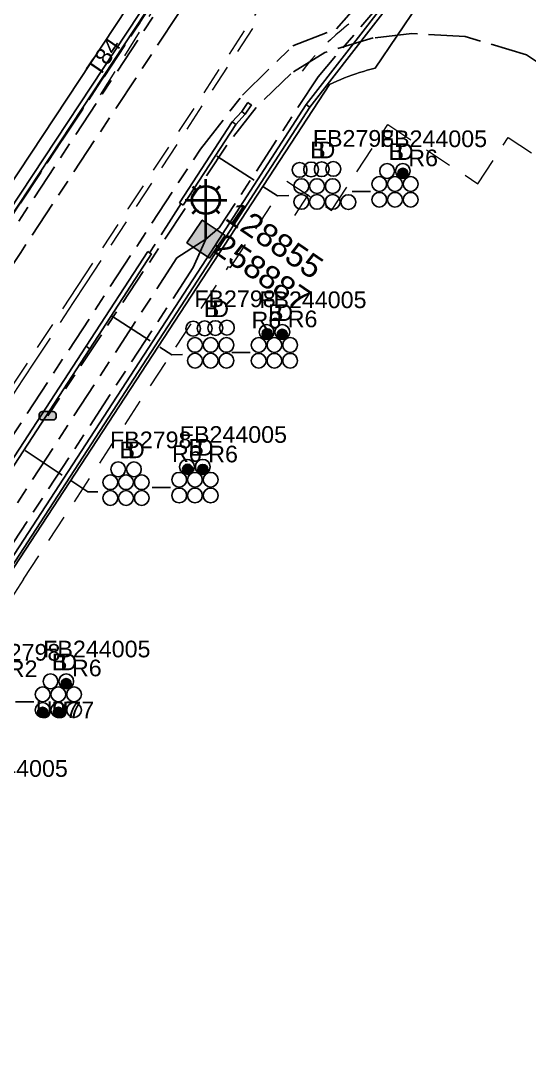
# Model space of a CAD drawing. Header units: metres. Extents: x 314728 to 315901, y 6265229 to 6266735.
# Drawn here: x 315190.5 to 315245.5, y 6265923.6 to 6266036.2 of the extents above; entities that cross this region are included whole.
import ezdxf
from ezdxf.enums import TextEntityAlignment as Align

# ---------------------------------------------------------------- set-up
doc = ezdxf.new("R2010")
doc.units = ezdxf.units.M
doc.linetypes.add('Cable Exist UG', pattern=[8.2, 4, -1.2, 1.8, -1.2])
doc.linetypes.add('Dash', pattern=[5, 3, -2])
doc.layers.get('0').update_dxf_attribs({"color": 6})
for name, color, linetype, lineweight in [('Cadastre Developer_SP_EXT', 250, 'Continuous', 5), ('Cadastre Land Parcels_SP_EXT', 250, 'Continuous', 5), ('Cadastre Roads_SP_EXT', 250, 'Continuous', 5)]:
    doc.layers.add(name, color=color, linetype=linetype, lineweight=lineweight)
for name, color, linetype in [('Duct_SP_EXT', 7, 'Continuous'), ('Equip_HV_EXT', 7, 'Continuous'), ('Equip_SP_SL_EXT', 7, 'Continuous'), ('Mains_HV_EXT', 7, 'Continuous'), ('Mains_LV_EXT', 7, 'Continuous'), ('Mains_SL_EXT', 7, 'Continuous'), ('Sub_SP_EXT', 7, 'Continuous'), ('SupportsUG_SP_LV_SL_EXT', 7, 'Continuous'), ('Trench_SP_EXT', 7, 'Continuous')]:
    doc.layers.add(name, color=color, linetype=linetype)
doc.styles.add('COLUMN_LABEL', font='arial.ttf')
doc.styles.add('iecARIAL', font='arial.ttf', dxfattribs={"height": 2})
doc.styles.add('POLE_LABEL', font='arial.ttf')
doc.styles.get("Standard").update_dxf_attribs({"font": 'arial.ttf'})

# ---------------------------------------------------------------- blocks, each defined once
blk = doc.blocks.new('*U146')
h = blk.add_hatch(color=256)
h.dxf.hatch_style = 1
h.paths.add_polyline_path([(3, 3), (0.24, 0), (3, -3)])
h.paths.add_polyline_path([(-3, -3), (-0.24, 0), (-3, 3)])
h.paths.add_polyline_path([(4.9, -3.68), (6.91, -3.68), (6.91, -3.37), (4.9, -3.37)], flags=9)
h.paths.add_polyline_path([(4.9, -3.48), (6.43, -3.48), (6.43, -3.17), (4.9, -3.17)], flags=9)
h.paths.add_polyline_path([(4.9, -3.28), (6.15, -3.28), (6.15, -2.97), (4.9, -2.97)], flags=9)
h.paths.add_polyline_path([(4.9, -3.08), (5.98, -3.08), (5.98, -2.77), (4.9, -2.77)], flags=9)
h.paths.add_polyline_path([(4.88, -2.95), (7.68, -2.95), (7.68, -2.56), (4.88, -2.56)], flags=9)
h.paths.add_polyline_path([(4.9, -2.68), (6.13, -2.68), (6.13, -2.38), (4.9, -2.38)], flags=9)
h.paths.add_polyline_path([(4.9, -2.48), (5.9, -2.48), (5.9, -2.17), (4.9, -2.17)], flags=9)
h.paths.add_polyline_path([(4.88, -2.35), (8.26, -2.35), (8.26, -1.96), (4.88, -1.96)], flags=9)
h.paths.add_polyline_path([(4.89, -2.15), (7.26, -2.15), (7.26, -1.76), (4.89, -1.76)], flags=9)
h.paths.add_polyline_path([(4.88, -1.95), (7.08, -1.95), (7.08, -1.56), (4.88, -1.56)], flags=9)
h.paths.add_polyline_path([(4.88, -1.75), (6.61, -1.75), (6.61, -1.36), (4.88, -1.36)], flags=9)
h.paths.add_polyline_path([(4.9, -1.48), (6.91, -1.48), (6.91, -1.17), (4.9, -1.17)], flags=9)
h.paths.add_polyline_path([(4.88, -1.35), (8.13, -1.35), (8.13, -0.96), (4.88, -0.96)], flags=9)
h.paths.add_polyline_path([(4.88, -1.15), (6.72, -1.15), (6.72, -0.76), (4.88, -0.76)], flags=9)
h.paths.add_polyline_path([(4.88, -0.95), (8.63, -0.95), (8.63, -0.56), (4.88, -0.56)], flags=9)
h.paths.add_polyline_path([(4.88, -0.75), (7.08, -0.75), (7.08, -0.36), (4.88, -0.36)], flags=9)
h.paths.add_polyline_path([(3.82, -0.11), (26.79, -0.11), (26.79, 4.74), (3.82, 4.74)], flags=9)
h = blk.add_hatch()
h.set_pattern_fill('ANGLE', color=256)
h.set_pattern_definition([(0, (0, 0), (0, 6.985), [5.08, -1.905]), (90, (0, 0), (-6.985, 4e-16), [5.08, -1.905])])
h.paths.add_polyline_path([(3, -3), (3, 3), (0.24, 0)])
h.paths.add_polyline_path([(4.9, -3.68), (6.91, -3.68), (6.91, -3.37), (4.9, -3.37)], flags=9)
h.paths.add_polyline_path([(4.9, -3.48), (6.43, -3.48), (6.43, -3.17), (4.9, -3.17)], flags=9)
h.paths.add_polyline_path([(4.9, -3.28), (6.15, -3.28), (6.15, -2.97), (4.9, -2.97)], flags=9)
h.paths.add_polyline_path([(4.9, -3.08), (5.98, -3.08), (5.98, -2.77), (4.9, -2.77)], flags=9)
h.paths.add_polyline_path([(4.88, -2.95), (7.68, -2.95), (7.68, -2.56), (4.88, -2.56)], flags=9)
h.paths.add_polyline_path([(4.9, -2.68), (6.13, -2.68), (6.13, -2.38), (4.9, -2.38)], flags=9)
h.paths.add_polyline_path([(4.9, -2.48), (5.9, -2.48), (5.9, -2.17), (4.9, -2.17)], flags=9)
h.paths.add_polyline_path([(4.88, -2.35), (8.26, -2.35), (8.26, -1.96), (4.88, -1.96)], flags=9)
h.paths.add_polyline_path([(4.89, -2.15), (7.26, -2.15), (7.26, -1.76), (4.89, -1.76)], flags=9)
h.paths.add_polyline_path([(4.88, -1.95), (7.08, -1.95), (7.08, -1.56), (4.88, -1.56)], flags=9)
h.paths.add_polyline_path([(4.88, -1.75), (6.61, -1.75), (6.61, -1.36), (4.88, -1.36)], flags=9)
h.paths.add_polyline_path([(4.9, -1.48), (6.91, -1.48), (6.91, -1.17), (4.9, -1.17)], flags=9)
h.paths.add_polyline_path([(4.88, -1.35), (8.13, -1.35), (8.13, -0.96), (4.88, -0.96)], flags=9)
h.paths.add_polyline_path([(4.88, -1.15), (6.72, -1.15), (6.72, -0.76), (4.88, -0.76)], flags=9)
h.paths.add_polyline_path([(4.88, -0.95), (8.63, -0.95), (8.63, -0.56), (4.88, -0.56)], flags=9)
h.paths.add_polyline_path([(4.88, -0.75), (7.08, -0.75), (7.08, -0.36), (4.88, -0.36)], flags=9)
h.paths.add_polyline_path([(3.82, -0.11), (26.79, -0.11), (26.79, 4.74), (3.82, 4.74)], flags=9)
h = blk.add_hatch(color=256)
h.dxf.hatch_style = 1
h.paths.add_polyline_path([(0.24, 0), (3, -3), (3, 3)])
h.paths.add_polyline_path([(3.82, -0.11), (26.79, -0.11), (26.79, 4.74), (3.82, 4.74)], flags=9)
at = {"color": 7}
for p, q in [((-0.27, 0.81), (0.27, 0.81)), ((0, 0.81), (0, -0.81)), ((-0.27, -0.81), (0.27, -0.81))]:
    blk.add_line(p, q, dxfattribs=at)
blk.add_line((1.92, -2.26), (1.92, -2.26, 0))
for points in [[(-3, -3), (-0.24, 0), (-3, 3)], [(-3, -3), (3, -3), (3, 3), (-3, 3)], [(3, 3), (0.24, 0), (3, -3)]]:
    blk.add_lwpolyline(points, close=True)
for tag, height, flags, p in [('ASSET_NUM', 2.5, 8, (4.63, 2.64)), ('STREET_CODE', 0.2, 9, (4.95, -0.53)), ('CONSTRUCTED_VOLTAGE', 0.2, 9, (4.95, -0.73)), ('OPERATING_VOLTAGE', 0.2, 9, (4.95, -1.13)), ('NO_PHASES', 0.2, 9, (4.95, -0.93)), ('ORIENTATION', 0.2, 9, (4.95, -1.33)), ('OWNED_BY', 0.2, 9, (4.95, -1.53)), ('OPERATED_BY', 0.2, 9, (4.95, -1.73)), ('SECONDARY_VOLTAGE', 0.2, 9, (4.95, -2.13)), ('STATE', 0.2, 9, (4.95, -2.33)), ('MAINTAINED_BY', 0.2, 9, (4.95, -1.93)), ('SUBSTATION_TYPE', 0.2, 9, (4.95, -2.73)), ('PARENT', 0.2, 9, (4.95, -2.53)), ('USAGE', 0.2, 9, (4.95, -2.93)), ('LEGEND', 0.2, 9, (4.95, -3.13)), ('LOCATION', 0.2, 9, (4.95, -3.33)), ('STREETNAME', 0.2, 9, (4.95, -3.53)), ('SUBURB', 0.2, 9, (4.95, -3.73)), ('Z', 0.2, 1, (4.95, -4.13)), ('NOTES', 0.2, 9, (4.95, -3.93))]:
    blk.add_attdef(tag, text='', height=height, dxfattribs=dict(flags=flags)).set_placement(p, align=Align.MIDDLE_LEFT)
blk = doc.blocks.new('COLUMN_EXT')
blk.add_hatch(color=256).paths.add_polyline_path([(-1.49, 1.48), (-1.49, -1.49), (1.48, -1.49), (1.48, 1.48)])
blk.add_lwpolyline([(-1.49, -1.49), (1.48, -1.49), (1.48, 1.48), (-1.49, 1.48)], close=True)
for tag, height, style, flags, p in [('ASSET_NUM', 2.5, 'COLUMN_LABEL', 8, (2, 2)), ('STRUCTURE_PLANT_NUMBER', 0.2, 'POLE_LABEL', 9, (1.81, 0.03)), ('STREET_CODE', 0.2, 'COLUMN_LABEL', 9, (1.81, -0.2))]:
    blk.add_attdef(tag, text='', height=height, dxfattribs=dict(style=style, flags=flags)).set_placement(p, align=Align.MIDDLE_LEFT)
at = {"flags": 9}
for tag, p in [('COLUMN_TYPE', (1.81, -0.4)), ('OWNED_BY', (1.81, -0.6)), ('STATE', (1.81, -0.8)), ('USAGE', (1.81, -1)), ('LEGEND', (1.81, -1.2)), ('STREETNAME', (1.81, -1.6)), ('SUBURB', (1.81, -1.8)), ('LOCATION', (1.81, -1.4)), ('NOTES', (1.81, -2))]:
    blk.add_attdef(tag, text='', height=0.2, dxfattribs=at).set_placement(p, align=Align.MIDDLE_LEFT)
at = {"flags": 1}
blk.add_attdef('Z', (1.81, -2.35), '', height=0.2, dxfattribs=at)
blk = doc.blocks.new('DUCT_EXT')
blk.add_circle((0, 0.8), 0.8)
at = {"flags": 1}
blk.add_attdef('Z', (0, 0), '', height=0.2, dxfattribs=at)
at = {"flags": 9}
for tag, p in [('DUCT_CODE', (0, 0)), ('XSECT_TYPE', (0, -0.2)), ('STATE', (0, -0.6)), ('FB_REFERENCE', (0, -0.4)), ('NOTES', (0, -0.8))]:
    blk.add_attdef(tag, text='', height=0.2, dxfattribs=at).set_placement(p, align=Align.MIDDLE_LEFT)
blk = doc.blocks.new('SL_LANTERN_EXT')
at = {"lineweight": 40}
for p, q in [((-1.46, 5.68), (-1.06, 5.28)), ((0, 1.97), (0, 6.47)), ((1.46, 5.68), (1.06, 5.28)), ((-2.25, 4.22), (2.25, 4.22)), ((-1.46, 2.76), (-1.06, 3.16)), ((0, 0), (0, 2.72)), ((1.46, 2.76), (1.06, 3.16))]:
    blk.add_line(p, q, dxfattribs=at)
blk.add_circle((0, 4.22), 1.5, dxfattribs=at)
at = {"style": 'iecARIAL', "flags": 8}
blk.add_attdef('ASSET_NUM', (1.5, 1.5), '', height=2.5, dxfattribs=at)
for tag, p, height, flags in [('CONSTRUCTED_VOLTAGE', (0.98, -0.65), 0.2, 9), ('CONTROL_TYPE', (0.98, -0.85), 0.2, 9), ('LANTERN_PURPOSE', (0.98, -1.05), 0.2, 9), ('LANTERN_TYPE', (0.98, -1.25), 0.2, 9), ('LNUMBER', (2.18, -3.25), 2.5, 8), ('OPERATING_VOLTAGE', (0.98, -1.65), 0.2, 9), ('ORIENTATION', (0.98, -1.85), 0.2, 9), ('OWNED_BY', (0.98, -2.05), 0.2, 9), ('STATE', (0.98, -2.25), 0.2, 9), ('NO_PHASES', (0.98, -1.45), 0.2, 9), ('USAGE', (0.98, -2.45), 0.2, 9), ('CEXIST', (0.98, -2.65), 0.2, 9), ('CNEW', (0.98, -2.85), 0.2, 9), ('CNUMBER', (0.98, -3.05), 0.2, 9), ('CREMOVE', (0.98, -3.25), 0.2, 9), ('CREPLACE', (0.98, -3.45), 0.2, 9), ('LKINGHEIGHT', (0.98, -3.65), 0.2, 9), ('LBRACKET', (0.98, -3.85), 0.2, 9), ('LBRACKETVOCAB', (0.98, -4.05), 0.2, 9), ('LCATEGORY', (0.98, -4.25), 0.2, 9), ('LCHARGE1', (0.98, -4.45), 0.2, 9), ('LCHARGE1PERCENT', (0.98, -4.65), 0.2, 9), ('LCHARGE2', (0.98, -4.85), 0.2, 9), ('LCHARGE2PERCENT', (0.98, -5.05), 0.2, 9), ('LCHARGE3', (0.98, -5.25), 0.2, 9), ('LCHARGE3PERCENT', (0.98, -5.45), 0.2, 9), ('LEXIST', (0.98, -5.65), 0.2, 9), ('LLAMP', (0.98, -5.85), 0.2, 9), ('LLAMPVOCAB', (0.98, -6.05), 0.2, 9), ('LMAST', (0.98, -6.25), 0.2, 9), ('LMASTVOCAB', (0.98, -6.45), 0.2, 9), ('LNEW', (0.98, -6.65), 0.2, 9), ('LANTNUMBER', (0.98, -6.85), 0.2, 9), ('LOUTREACH', (0.98, -7.25), 0.2, 9), ('LOUTREACHVOCAB', (0.98, -7.45), 0.2, 9), ('LRATECODE', (0.98, -7.65), 0.2, 9), ('LREMOVE', (0.98, -7.85), 0.2, 9), ('LREPLACE', (0.98, -8.05), 0.2, 9), ('LTYPE', (0.98, -8.25), 0.2, 9), ('LTYPEVOCAB', (0.98, -8.45), 0.2, 9), ('LEGEND', (0.98, -8.65), 0.2, 9), ('LOCATION', (0.98, -8.85), 0.2, 9), ('NOTES', (0.98, -9.05), 0.2, 9), ('STREETNAME', (0.98, -9.25), 0.2, 9), ('SUBURB', (0.98, -9.45), 0.2, 1)]:
    blk.add_attdef(tag, p, '', height=height, dxfattribs=dict(flags=flags))
blk = doc.blocks.new('HV_STJ_EXT')
h = blk.add_hatch(color=256)
edge = h.paths.add_edge_path()
edge.add_ellipse((-0.59, 0.13), major_axis=(0.226, 0.226), ratio=1, start_angle=45, end_angle=135)
edge.add_line((-0.91, 0.13), (-0.91, -0.13))
edge.add_ellipse((-0.59, -0.13), major_axis=(0.226, 0.226), ratio=1, start_angle=135, end_angle=225)
edge.add_line((-0.59, -0.45), (0.59, -0.45))
edge.add_ellipse((0.59, -0.13), major_axis=(-0.226, 0.226), ratio=1, start_angle=135, end_angle=225)
edge.add_line((0.91, -0.13), (0.91, 0.13))
edge.add_ellipse((0.59, 0.13), major_axis=(-0.226, 0.226), ratio=1, start_angle=225, end_angle=315)
edge.add_line((0.59, 0.45), (-0.59, 0.45))
blk.add_lwpolyline([(-0.91, 0.13), (-0.91, -0.13, 0.414214), (-0.59, -0.45), (0.59, -0.45, 0.414214), (0.91, -0.13), (0.91, 0.13, 0.414214), (0.59, 0.45), (-0.59, 0.45, 0.414214)], format="xyb", close=True)
for tag, flags, p in [('ORIENTATION', 9, (1.5, 0)), ('Z', 1, (1.5, -0.8)), ('USAGE', 9, (1.5, -0.2)), ('LEGEND', 9, (1.5, -0.4)), ('NOTES', 9, (1.5, -0.6))]:
    blk.add_attdef(tag, text='', height=0.2, dxfattribs=dict(flags=flags)).set_placement(p, align=Align.MIDDLE_LEFT)
blk = doc.blocks.new('CABLE_LARGE_EXT')
h = blk.add_hatch(color=256)
edge = h.paths.add_edge_path()
edge.add_arc((0, 0.55), 0.55, 0, 360)
blk.add_circle((0, 0.55), 0.55)
at = {"flags": 1}
blk.add_attdef('Z', (0, 0), '', height=0.2, dxfattribs=at)
at = {"flags": 9}
for tag, p in [('COND_CODE', (0, 0)), ('STATE', (0, -0.4)), ('XSECT_SIZE', (0, -0.6)), ('FB_REFERENCE', (0, -0.2)), ('NOTES', (0, -0.8))]:
    blk.add_attdef(tag, text='', height=0.2, dxfattribs=at).set_placement(p, align=Align.MIDDLE_LEFT)

msp = doc.modelspace()

# ---------------------------------------------------------------- linework, layer by layer
at = {"layer": 'Cadastre Developer_SP_EXT', "linetype": 'Dash'}
for points in [[(315199.15, 6266028.19), (315205.84, 6266038.93), (315211.32, 6266047.3), (315216.8, 6266055.67), (315219.68, 6266060.05)], [(315173.18, 6265971.61), (315196.68, 6266007.5), (315202.16, 6266015.87), (315207.64, 6266024.23), (315213.11, 6266032.6), (315218.59, 6266040.97), (315224.07, 6266049.33), (315229.46, 6266057.53)], [(315146.37, 6265929.57), (315148.27, 6265932.48), (315153.75, 6265940.85), (315159.23, 6265949.21), (315164.71, 6265957.58), (315170.19, 6265965.95), (315175.67, 6265974.31), (315181.14, 6265982.68), (315186.62, 6265991.05), (315190.78, 6265997.39), (315192.1, 6265999.41), (315196.26, 6266005.76), (315197.58, 6266007.78), (315203.06, 6266016.15), (315208.54, 6266024.51), (315214.01, 6266032.88), (315219.49, 6266041.25)], [(315219.34, 6266018.88), (315224.17, 6266015.71), (315230.24, 6266024.99)], [(315230.24, 6266024.99), (315240, 6266018.6)], [(315240, 6266018.6), (315243.27, 6266023.59)], [(315243.27, 6266023.59), (315250.57, 6266018.84)], [(315220.18, 6266015.16), (315221.66, 6266017.42)], [(315213.22, 6266009.53), (315217.86, 6266016.62)], [(315190.85, 6265975.87), (315213.03, 6266009.65)], [(315213.03, 6266009.65), (315213.22, 6266009.53)], [(315190.85, 6265975.87), (315177.78, 6265955.88)]]:
    msp.add_lwpolyline(points, dxfattribs=at)
for points in [[(315250.84, 6266035.85, 0.27008), (315230.25, 6266038.55)], [(315230.25, 6266038.55, 0.108873), (315220.97, 6266030.78)]]:
    msp.add_lwpolyline(points, format="xyb", dxfattribs=at)
at = {"layer": 'Cadastre Land Parcels_SP_EXT', "linetype": 'Continuous'}
msp.add_lwpolyline([(315126.1, 6266125.83), (315079.51, 6266156.39), (315066.1, 6266136.1), (315062.6, 6266130.83), (315050.55, 6266112.81), (315045.68, 6266105.59), (315039.16, 6266095.75), (315028.83, 6266080.15), (315169.41, 6265988.33), (315186.37, 6266013.94), (315203.37, 6266039.66), (315219.79, 6266064.39), (315126.1, 6266125.83)], close=True, dxfattribs=at)
msp.add_lwpolyline([(315242.95, 6266051.86), (315228.88, 6266031.08), (315228.45, 6266030.97), (315228.03, 6266030.86), (315227.61, 6266030.74), (315227.2, 6266030.61), (315226.78, 6266030.48), (315226.37, 6266030.34), (315225.96, 6266030.19), (315225.55, 6266030.03), (315225.15, 6266029.87), (315224.74, 6266029.7), (315224.34, 6266029.52), (315223.95, 6266029.34), (315116.22, 6265864.74)], dxfattribs=at)
at = {"layer": 'Cadastre Roads_SP_EXT', "linetype": 'Continuous'}
msp.add_lwpolyline([(315116.22, 6265864.74), (315223.95, 6266029.34), (315224.34, 6266029.52), (315224.74, 6266029.7), (315225.15, 6266029.87), (315225.55, 6266030.03), (315225.96, 6266030.19), (315226.37, 6266030.34), (315226.78, 6266030.48), (315227.2, 6266030.61), (315227.61, 6266030.74), (315228.03, 6266030.86), (315228.45, 6266030.97), (315228.88, 6266031.08), (315242.95, 6266051.86), (315219.79, 6266064.39), (315203.37, 6266039.66), (315186.37, 6266013.94), (315169.41, 6265988.33), (315155.61, 6265967.5), (315154.83, 6265966.29), (315135.87, 6265937.74), (315092.99, 6265873.16)], dxfattribs=at)
at = {"layer": 'Duct_SP_EXT'}
for p, q in [((315187.59, 6266013.13), (315217.16, 6266057.88)), ((315187.99, 6266012.87), (315217.56, 6266057.61)), ((315240.98, 6266052.4), (315221.42, 6266027.17)), ((315241.37, 6266052.11), (315221.81, 6266026.89)), ((315221.42, 6266027.17), (315211.61, 6266011.98)), ((315221.81, 6266026.89), (315212.01, 6266011.72)), ((315213.42, 6266025.3), (315214.45, 6266026.41)), ((315214.45, 6266026.41), (315215.1, 6266027.39)), ((315214.45, 6266026.41), (315214.64, 6266026.27)), ((315214.82, 6266026.12), (315215.5, 6266027.12)), ((315215.1, 6266027.39), (315215.3, 6266027.25)), ((315215.5, 6266027.12), (315215.3, 6266027.25)), ((315221.42, 6266027.17), (315221.61, 6266027.03)), ((315221.81, 6266026.89), (315221.61, 6266027.03)), ((315207.71, 6266016.54), (315213.42, 6266025.3)), ((315213.42, 6266025.3), (315213.61, 6266025.16)), ((315213.8, 6266025.01), (315214.82, 6266026.12)), ((315214.82, 6266026.12), (315214.64, 6266026.27)), ((315208.12, 6266016.28), (315213.8, 6266025.01)), ((315213.8, 6266025.01), (315213.61, 6266025.16)), ((315207.71, 6266016.54), (315207.91, 6266016.41)), ((315208.12, 6266016.28), (315207.91, 6266016.41)), ((315211.58, 6266011.93), (315187.66, 6265975.24)), ((315211.61, 6266011.98), (315211.58, 6266011.93)), ((315211.58, 6266011.93), (315211.78, 6266011.8)), ((315211.58, 6266011.93), (315211.78, 6266011.8)), ((315211.61, 6266011.98), (315211.81, 6266011.85)), ((315211.98, 6266011.67), (315211.78, 6266011.8)), ((315211.98, 6266011.67), (315211.78, 6266011.8)), ((315212.01, 6266011.72), (315211.81, 6266011.85)), ((315212.01, 6266011.72), (315211.98, 6266011.67)), ((315211.98, 6266011.67), (315188.06, 6265974.97)), ((315197.6, 6266001.04), (315204.28, 6266011.29)), ((315198, 6266000.77), (315204.68, 6266011.02)), ((315204.28, 6266011.29), (315204.48, 6266011.15)), ((315204.68, 6266011.02), (315204.48, 6266011.15)), ((315183.29, 6265979.08), (315197.6, 6266001.04)), ((315183.7, 6265978.82), (315198, 6266000.77)), ((315197.6, 6266001.04), (315197.8, 6266000.9)), ((315197.6, 6266001.04), (315197.8, 6266000.9)), ((315198, 6266000.77), (315197.8, 6266000.9)), ((315198, 6266000.77), (315197.8, 6266000.9))]:
    msp.add_line(p, q, dxfattribs=at)
for points in [[(315215.78, 6266018.97), (315211.74, 6266021.58)], [(315219.55, 6266017.32), (315218.31, 6266017.29), (315216.71, 6266018.31)], [(315228.37, 6266017.75), (315226.39, 6266017.75)], [(315204.54, 6266001.61), (315200.37, 6266004.32)], [(315208.04, 6266000.15), (315206.87, 6266000.12), (315205.6, 6266000.94)], [(315215.34, 6266000.35), (315213.36, 6266000.35)], [(315195.02, 6265987.12), (315191.01, 6265989.76)], [(315198.88, 6265985.31), (315197.78, 6265985.31), (315195.96, 6265986.52)], [(315206.74, 6265985.79), (315204.76, 6265985.79)], [(315191.96, 6265962.61), (315189.99, 6265962.61)]]:
    msp.add_lwpolyline(points, dxfattribs=at)
at = {"layer": 'Mains_HV_EXT', "linetype": 'Cable Exist UG'}
for points in [[(315178.45, 6265996.52), (315223.99, 6266065.71), (315216.06, 6266070.81), (315206.49, 6266078.03), (315198.82, 6266085.22), (315193.51, 6266092.02), (315188.88, 6266097.2), (315184.33, 6266100.02), (315179.92, 6266101.68), (315175.27, 6266102.57), (315171.87, 6266103.91), (315169.08, 6266105.43), (315167.11, 6266108.59), (315164.8, 6266113.15), (315162.1, 6266117.73), (315158.51, 6266121.38), (315152.65, 6266125.43), (315137.63, 6266135.09), (315142.15, 6266141.62), (315134.75, 6266149.57), (315152.8, 6266177.56), (315145.9, 6266182.44)], [(315243.38, 6266093.51), (315235.9, 6266082.25), (315221.94, 6266058.59), (315221.94, 6266058.59), (315207.54, 6266036.9), (315190.54, 6266011.18), (315173.52, 6265985.44), (315180.39, 6265980.89), (315180.39, 6265980.89), (315114.34, 6265880.22), (315101.92, 6265861.3), (315104.32, 6265859.63), (315104.32, 6265859.63), (315107.17, 6265857.54), (315109.57, 6265855.78), (315109.57, 6265855.78), (315104.05, 6265846.51), (315099.04, 6265843.63), (315097.2, 6265840.84), (315094.84, 6265837.25), (315081.78, 6265816.84)], [(315114.76, 6265877.22), (315209.97, 6266022.33), (315214.53, 6266028.18), (315219.96, 6266033.51), (315224.69, 6266035.35), (315239.39, 6266051.94), (315252.71, 6266071.69), (315257.23, 6266078.32), (315266.1, 6266092.39), (315297.36, 6266071.83), (315293.97, 6266051.41), (315298.46, 6266048.66), (315300.4, 6266049.2)], [(315395.43, 6265934.96), (315245.25, 6266032.52), (315238.63, 6266034.5), (315232.86, 6266034.85), (315228.66, 6266034.35), (315223.44, 6266032.79), (315219.74, 6266030.49), (315216.02, 6266026.85), (315212.85, 6266022.77), (315193.46, 6265993.52)]]:
    msp.add_lwpolyline(points, dxfattribs=at)
at = {"layer": 'Mains_LV_EXT', "linetype": 'Cable Exist UG'}
msp.add_lwpolyline([(315160.86, 6265992.84), (315163.66, 6265991.48), (315170.82, 6265986.8), (315215.07, 6266053.62), (315217.37, 6266053.75), (315220.62, 6266058.66), (315233.81, 6266081.39), (315235.88, 6266087.67)], dxfattribs=at)
at = {"layer": 'Mains_SL_EXT', "linetype": 'Cable Exist UG'}
for points in [[(315248.85, 6266064.12), (315247.89, 6266061.81), (315240.61, 6266051.06), (315222.71, 6266030.17), (315212.01, 6266013.83), (315210.57, 6266012.62)], [(315160.86, 6265992.83), (315172.41, 6265989.13), (315217.67, 6266057.54)], [(315210.57, 6266012.62), (315209.2, 6266009.55), (315187.46, 6265976.32), (315162.8, 6265938.64), (315161.35, 6265937.36)], [(315210.57, 6266012.62), (315207.44, 6266010.59), (315185.82, 6265977.43), (315172.69, 6265985.99), (315170.12, 6265982.12), (315167.52, 6265981.82)]]:
    msp.add_lwpolyline(points, dxfattribs=at)
at = {"layer": 'Trench_SP_EXT', "linetype": 'Cable Exist UG'}
msp.add_lwpolyline([(315207.9, 6266016.45), (315204.48, 6266011.15)], dxfattribs=at)

# ---------------------------------------------------------------- block references
at = {"layer": 'Duct_SP_EXT'}
for name, p in [('DUCT_EXT', (315220.7, 6266019.3)), ('DUCT_EXT', (315221.95, 6266019.34)), ('DUCT_EXT', (315223.1, 6266019.37)), ('DUCT_EXT', (315224.35, 6266019.4)), ('DUCT_EXT', (315230.17, 6266019.17)), ('DUCT_EXT', (315231.87, 6266019.17)), ('CABLE_LARGE_EXT', (315231.87, 6266019.17)), ('DUCT_EXT', (315220.89, 6266017.54)), ('DUCT_EXT', (315222.59, 6266017.54)), ('DUCT_EXT', (315224.29, 6266017.54)), ('DUCT_EXT', (315229.32, 6266017.77)), ('DUCT_EXT', (315231.02, 6266017.77)), ('DUCT_EXT', (315232.72, 6266017.77)), ('DUCT_EXT', (315220.89, 6266015.84)), ('DUCT_EXT', (315222.59, 6266015.84)), ('DUCT_EXT', (315224.29, 6266015.84)), ('DUCT_EXT', (315225.98, 6266015.81)), ('DUCT_EXT', (315229.32, 6266016.07)), ('DUCT_EXT', (315231.02, 6266016.07)), ('DUCT_EXT', (315232.72, 6266016.07)), ('DUCT_EXT', (315212.84, 6266002.24)), ('DUCT_EXT', (315209.19, 6266002.14)), ('DUCT_EXT', (315210.44, 6266002.17)), ('DUCT_EXT', (315211.59, 6266002.2)), ('DUCT_EXT', (315217.13, 6266001.77)), ('CABLE_LARGE_EXT', (315217.2, 6266001.82)), ('DUCT_EXT', (315218.83, 6266001.77)), ('CABLE_LARGE_EXT', (315218.83, 6266001.77)), ('DUCT_EXT', (315209.39, 6266000.38)), ('DUCT_EXT', (315211.09, 6266000.38)), ('DUCT_EXT', (315212.79, 6266000.38)), ('DUCT_EXT', (315216.28, 6266000.37)), ('DUCT_EXT', (315217.98, 6266000.37)), ('DUCT_EXT', (315219.68, 6266000.37)), ('DUCT_EXT', (315209.39, 6265998.68)), ('DUCT_EXT', (315211.09, 6265998.68)), ('DUCT_EXT', (315212.79, 6265998.68)), ('DUCT_EXT', (315216.28, 6265998.67)), ('DUCT_EXT', (315217.98, 6265998.67)), ('DUCT_EXT', (315219.68, 6265998.67)), ('DUCT_EXT', (315201.08, 6265986.94)), ('DUCT_EXT', (315202.78, 6265986.94)), ('DUCT_EXT', (315208.53, 6265987.21)), ('CABLE_LARGE_EXT', (315208.6, 6265987.19)), ('DUCT_EXT', (315210.23, 6265987.21)), ('CABLE_LARGE_EXT', (315210.23, 6265987.17)), ('DUCT_EXT', (315200.23, 6265985.54)), ('DUCT_EXT', (315201.93, 6265985.54)), ('DUCT_EXT', (315203.63, 6265985.54)), ('DUCT_EXT', (315207.68, 6265985.81)), ('DUCT_EXT', (315209.38, 6265985.81)), ('DUCT_EXT', (315211.08, 6265985.81)), ('DUCT_EXT', (315200.23, 6265983.84)), ('DUCT_EXT', (315201.93, 6265983.84)), ('DUCT_EXT', (315203.63, 6265983.84)), ('DUCT_EXT', (315207.68, 6265984.11)), ('DUCT_EXT', (315209.38, 6265984.11)), ('DUCT_EXT', (315211.08, 6265984.11)), ('DUCT_EXT', (315193.76, 6265964.02)), ('DUCT_EXT', (315195.46, 6265964.02)), ('CABLE_LARGE_EXT', (315195.46, 6265964.02)), ('DUCT_EXT', (315192.91, 6265962.62)), ('DUCT_EXT', (315194.61, 6265962.62)), ('DUCT_EXT', (315196.31, 6265962.62)), ('DUCT_EXT', (315192.91, 6265960.92)), ('DUCT_EXT', (315194.61, 6265960.92)), ('DUCT_EXT', (315196.31, 6265960.92)), ('CABLE_LARGE_EXT', (315192.91, 6265960.92)), ('CABLE_LARGE_EXT', (315194.61, 6265960.92))]:
    msp.add_blockref(name, p, dxfattribs=at)
at = {"layer": 'Equip_HV_EXT'}
msp.add_blockref('HV_STJ_EXT', (315193.46, 6265993.52), dxfattribs=at)
at = {"layer": 'Equip_SP_SL_EXT'}
ref = msp.add_blockref('SL_LANTERN_EXT', (315210.57, 6266012.62), dxfattribs=at)
ref.add_attrib('ASSET_NUM', '128855', dxfattribs={"layer": '0', "height": 2.5, "rotation": 325.6529, "style": 'iecARIAL'}).set_placement((315212.07, 6266014.12), align=Align.BOTTOM_LEFT)
at = {"layer": 'Sub_SP_EXT'}
ref = msp.add_blockref('*U146', (315172.95, 6265933.25), dxfattribs=at)
ref.add_attrib('ASSET_NUM', '15739', dxfattribs={"layer": '0', "height": 2.5}).set_placement((315174.95, 6265934), align=Align.MIDDLE_LEFT)
ref = msp.add_blockref('*U146', (315176.4, 6265931.44), dxfattribs=at)
ref.add_attrib('ASSET_NUM', '15739', dxfattribs={"layer": '0', "height": 2.5}).set_placement((315178.4, 6265932.19), align=Align.MIDDLE_LEFT)
at = {"layer": 'SupportsUG_SP_LV_SL_EXT'}
ref = msp.add_blockref('COLUMN_EXT', (315210.57, 6266012.62), dxfattribs=dict(at, rotation=55.68940574462158))
ref.add_attrib('ASSET_NUM', '258887', dxfattribs={"layer": '0', "height": 2.5, "rotation": 325.5839, "style": 'COLUMN_LABEL'}).set_placement((315212.57, 6266013.37), align=Align.TOP_LEFT)

# ---------------------------------------------------------------- texts
at = {"layer": 'Duct_SP_EXT'}
for s, p in [('FB2798', (315222.13, 6266022.6)), ('FB244005', (315229.38, 6266022.56)), ('B', (315221.85, 6266021.35)), ('D', (315222.75, 6266021.35)), ('B', (315230.32, 6266021.17)), ('D', (315231.22, 6266021.17)), ('R6', (315232.46, 6266020.49)), ('FB2798', (315209.31, 6266005.27)), ('FB244005', (315216.34, 6266005.16)), ('B', (315210.35, 6266004.19)), ('D', (315211.25, 6266004.19)), ('B', (315217.28, 6266003.77)), ('D', (315218.18, 6266003.77)), ('R6', (315215.5, 6266002.97)), ('R6', (315219.42, 6266003.09)), ('FB2798', (315200.2, 6265990.02)), ('FB244005', (315207.74, 6265990.6)), ('B', (315201.23, 6265988.94)), ('D', (315202.13, 6265988.94)), ('R6', (315206.9, 6265988.54)), ('B', (315208.68, 6265989.21)), ('D', (315209.58, 6265989.21)), ('R6', (315210.82, 6265988.49)), ('FB244005', (315192.97, 6265967.42)), ('FB2798', (315186.02, 6265967.06)), ('B', (315193.91, 6265966.02)), ('D', (315194.81, 6265966.02)), ('R2', (315189.14, 6265965.28)), ('R6', (315196.08, 6265965.37)), ('U97', (315192.16, 6265960.85)), ('U77', (315193.88, 6265960.84)), ('FB244005', (315184.03, 6265954.51))]:
    msp.add_text(s, height=1.8, dxfattribs=at).set_placement(p)
at = {"layer": 'Mains_LV_EXT'}
msp.add_text('T84', height=1.8, rotation=55.6103, dxfattribs=at).set_placement((315199.02, 6266030.01))

doc.saveas('drawing.dxf')
